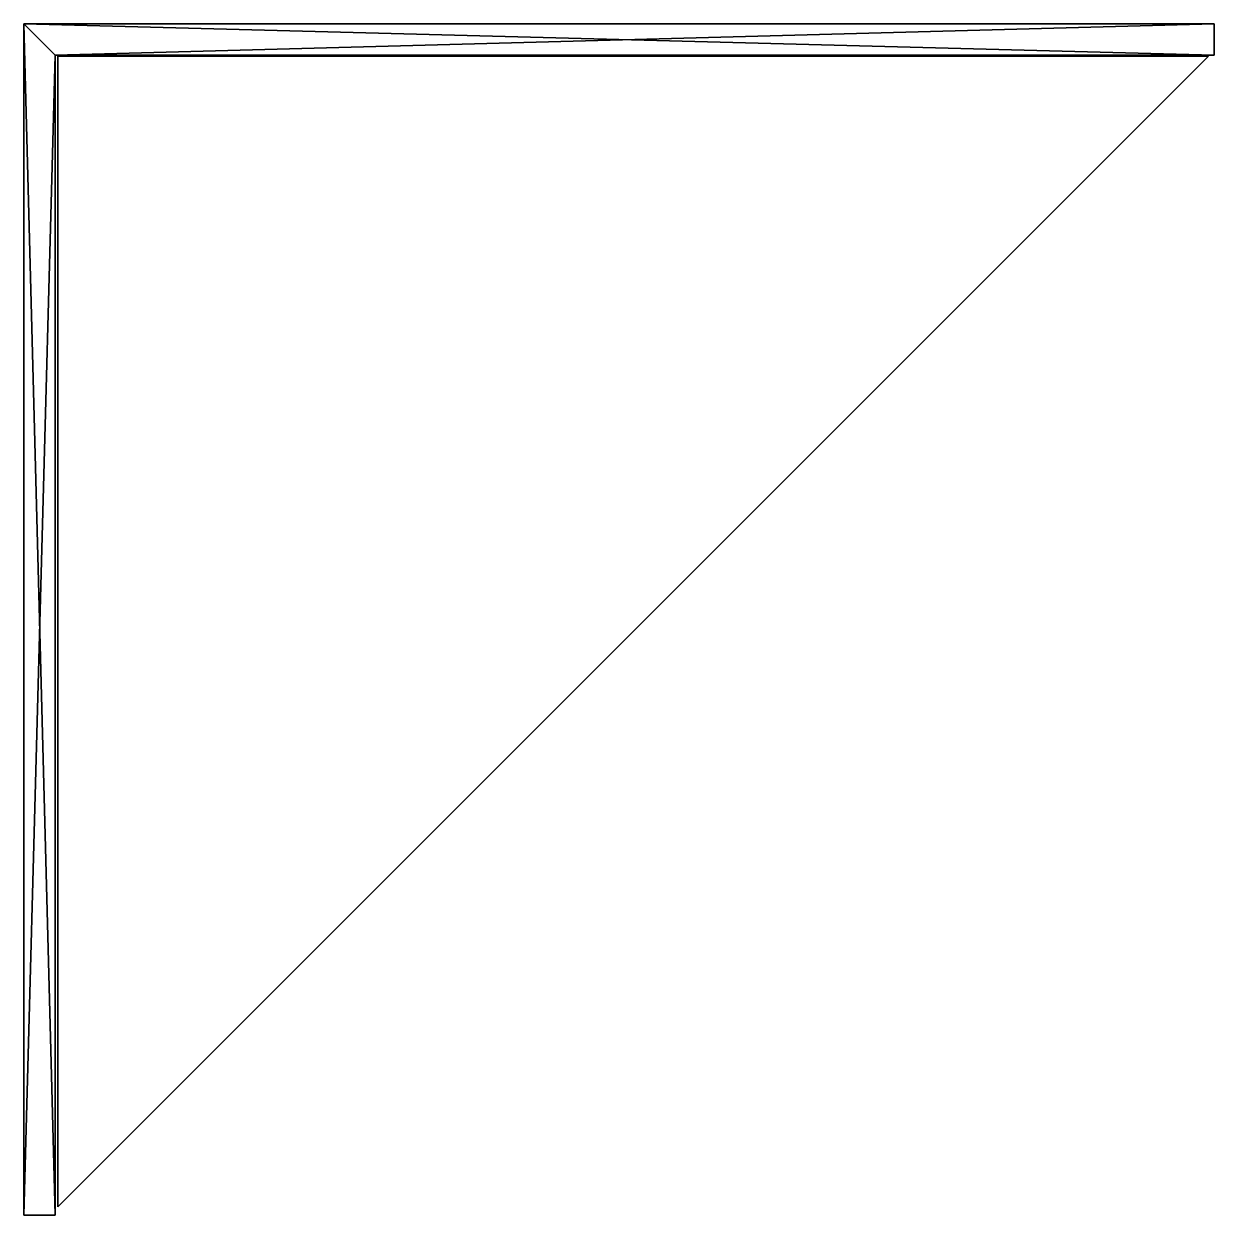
# Model space of a CAD drawing. Header units: centimetres. Extents: x -279 to 279, y -280 to 280.
import ezdxf

# ---------------------------------------------------------------- set-up
doc = ezdxf.new("R2010")
doc.units = ezdxf.units.CM
doc.layers.add('Line01', color=7, linetype='Continuous', true_color=0x8c58e1)

msp = doc.modelspace()

# ---------------------------------------------------------------- meshes
at = {"layer": 'Line01', "color": 136, "true_color": 0x068771}
mesh = msp.add_polyface(dxfattribs=at)
corners = [(-279.38, 279.71, -1070), (-279.38, -279.71, -1070), (-279.38, 279.71, 1070), (-279.38, -279.71, 1070), (-264.68, 265.01, -1070), (-264.68, -279.71, -1070), (-264.68, 265.01, 1070), (-264.68, -279.71, 1070), (-279.38, 279.71, -642), (-279.38, 279.71, -214), (-279.38, 279.71, 214), (-279.38, 279.71, 642), (-279.38, -279.71, -642), (-279.38, -279.71, -214), (-279.38, -279.71, 214), (-279.38, -279.71, 642), (-264.68, 265.01, 642), (-264.68, 265.01, 214), (-264.68, 265.01, -214), (-264.68, 265.01, -642), (-264.68, -279.71, 642), (-264.68, -279.71, 214), (-264.68, -279.71, -214), (-264.68, -279.71, -642), (279.38, 279.71, -1070), (279.38, 279.71, 1070), (279.38, 265.01, -1070), (279.38, 265.01, 1070), (279.38, 279.71, 642), (279.38, 279.71, 214), (279.38, 279.71, -214), (279.38, 279.71, -642), (279.38, 265.01, -642), (279.38, 265.01, -214), (279.38, 265.01, 214), (279.38, 265.01, 642), (-279.38, 279.71, -1070), (-279.38, 279.71, 1070), (-264.68, 265.01, -1070), (-264.68, 265.01, 1070), (-279.38, 279.71, -642), (-279.38, 279.71, -214), (-279.38, 279.71, 214), (-279.38, 279.71, 642), (-264.68, 265.01, 642), (-264.68, 265.01, 214), (-264.68, 265.01, -214), (-264.68, 265.01, -642), (276.73, 264.48, 1049.31), (-263.49, 264.48, 1049.31), (-263.49, -275.74, 1049.31), (276.73, 264.48, 1066.31), (-263.49, 264.48, 1066.31), (-263.49, -275.74, 1066.31), (276.73, 264.48, 644.84), (-263.49, 264.48, 644.84), (-263.49, -275.74, 644.84), (276.73, 264.48, 661.84), (-263.49, 264.48, 661.84), (-263.49, -275.74, 661.84), (276.73, 264.48, 216.13), (-263.49, 264.48, 216.13), (-263.49, -275.74, 216.13), (276.73, 264.48, 233.13), (-263.49, 264.48, 233.13), (-263.49, -275.74, 233.13), (276.73, 264.48, -212.58), (-263.49, 264.48, -212.58), (-263.49, -275.74, -212.58), (276.73, 264.48, -195.58), (-263.49, 264.48, -195.58), (-263.49, -275.74, -195.58), (276.73, 264.48, -641.29), (-263.49, 264.48, -641.29), (-263.49, -275.74, -641.29), (276.73, 264.48, -624.29), (-263.49, 264.48, -624.29), (-263.49, -275.74, -624.29), (276.73, 264.48, -1070), (-263.49, 264.48, -1070), (-263.49, -275.74, -1070), (276.73, 264.48, -1053), (-263.49, 264.48, -1053), (-263.49, -275.74, -1053)]
mesh.append_faces([[corners[k] for k in face] for face in [(49, 48, 50), (52, 53, 51), (55, 54, 56), (58, 59, 57), (61, 60, 62), (64, 65, 63), (67, 66, 68), (70, 71, 69), (73, 72, 74), (76, 77, 75), (79, 78, 80), (82, 83, 81)]], dxfattribs={"color": 136})
mesh.append_faces([[corners[k] for k in face] for face in [(14, 10, 9), (9, 13, 14), (22, 18, 17), (17, 21, 22), (4, 5, 1), (1, 0, 4), (13, 22, 21), (21, 14, 13), (7, 6, 2), (2, 3, 7), (3, 2, 11), (11, 15, 3), (15, 11, 10), (10, 14, 15), (0, 1, 12), (12, 8, 0), (8, 12, 13), (13, 9, 8), (5, 4, 19), (19, 23, 5), (23, 19, 18), (18, 22, 23), (6, 7, 20), (20, 16, 6), (16, 20, 21), (21, 17, 16), (1, 5, 23), (23, 12, 1), (12, 23, 22), (22, 13, 12), (7, 3, 15), (15, 20, 7), (20, 15, 14), (14, 21, 20), (42, 29, 30), (30, 41, 42), (46, 33, 34), (34, 45, 46), (26, 38, 36), (36, 24, 26), (39, 27, 25), (25, 37, 39), (29, 34, 33), (33, 30, 29), (37, 25, 28), (28, 43, 37), (43, 28, 29), (29, 42, 43), (24, 36, 40), (40, 31, 24), (31, 40, 41), (41, 30, 31), (38, 26, 32), (32, 47, 38), (47, 32, 33), (33, 46, 47), (27, 39, 44), (44, 35, 27), (35, 44, 45), (45, 34, 35), (25, 27, 35), (35, 28, 25), (28, 35, 34), (34, 29, 28), (26, 24, 31), (31, 32, 26), (32, 31, 30), (30, 33, 32), (52, 51, 48), (48, 49, 52), (53, 52, 49), (49, 50, 53), (51, 53, 50), (50, 48, 51), (58, 57, 54), (54, 55, 58), (59, 58, 55), (55, 56, 59), (57, 59, 56), (56, 54, 57), (64, 63, 60), (60, 61, 64), (65, 64, 61), (61, 62, 65), (63, 65, 62), (62, 60, 63), (70, 69, 66), (66, 67, 70), (71, 70, 67), (67, 68, 71), (69, 71, 68), (68, 66, 69), (76, 75, 72), (72, 73, 76), (77, 76, 73), (73, 74, 77), (75, 77, 74), (74, 72, 75), (82, 81, 78), (78, 79, 82), (83, 82, 79), (79, 80, 83), (81, 83, 80), (80, 78, 81)]], dxfattribs={"vtx2": -1, "color": 136})

doc.saveas('drawing.dxf')
